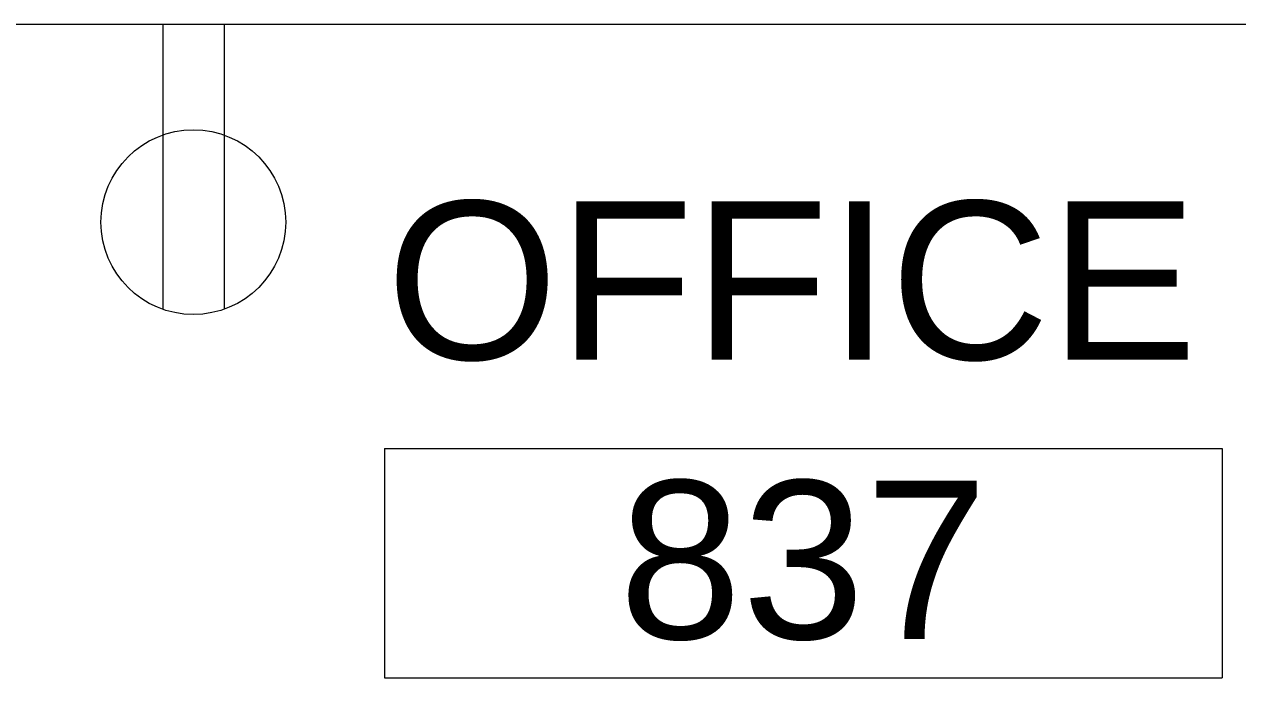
# Model space of a CAD drawing. Header units: inches. Extents: x 1 to 4637, y -664 to 702.
# Drawn here: x 1089.4 to 1158.4, y 278.4 to 315.5 of the extents above; entities that cross this region are included whole.
import ezdxf

# ---------------------------------------------------------------- set-up
doc = ezdxf.new("R2010")
doc.units = ezdxf.units.IN
doc.header["$MEASUREMENT"] = 0
for name, color, linetype, lineweight in [('A-ANNO-NOTE', 131, 'Continuous', 20), ('A-AREA-IDEN', 2, 'Continuous', 20), ('I-WALL', 2, 'Continuous', 9)]:
    doc.layers.add(name, color=color, linetype=linetype, lineweight=lineweight)
doc.styles.add('Arial', font='arial.ttf', dxfattribs={"height": 9})

# ---------------------------------------------------------------- blocks, each defined once
blk = doc.blocks.new('FORM Room Tag - Name _ Number-2260771-New Construction - Tel_Data_Elec Plan')
at = {"layer": 'A-AREA-IDEN'}
for p, q in [((-0.24443, -0.02311), (-0.24443, -0.15886)), ((-0.24443, -0.02311), (0.2515, -0.02311)), ((0.2515, -0.02311), (0.2515, -0.15886)), ((-0.24443, -0.15886), (0.2515, -0.15886))]:
    blk.add_line(p, q, dxfattribs=at)

msp = doc.modelspace()

# ---------------------------------------------------------------- linework, layer by layer
at = {"layer": 'A-ANNO-NOTE'}
for p, q in [((1097.297, 315.531), (1097.297, 299.333)), ((1100.781, 315.531), (1100.781, 299.333))]:
    msp.add_line(p, q, dxfattribs=at)
msp.add_circle((1099.039, 304.285), 5.25, dxfattribs=at)
at = {"layer": 'I-WALL', "color": 250, "lineweight": 20}
msp.add_line((1045.036, 315.531), (1195.286, 315.531), dxfattribs=at)

# ---------------------------------------------------------------- block references
at = {"layer": 'A-AREA-IDEN', "xscale": 95.99999999999994, "yscale": 95.99999999999994, "zscale": 95.99999999999994}
msp.add_blockref('FORM Room Tag - Name _ Number-2260771-New Construction - Tel_Data_Elec Plan', (1133.365, 293.64), dxfattribs=at)

# ---------------------------------------------------------------- texts
at = {"layer": 'A-AREA-IDEN', "lineweight": 9, "char_height": 9, "attachment_point": 1, "style": 'Arial'}
for s, insert, width in [('OFFICE', (1110, 305.475), 56.358), ('837', (1123.22, 289.597), 25.452)]:
    msp.add_mtext(s, dxfattribs=dict(at, insert=insert, width=width))

doc.saveas('drawing.dxf')
